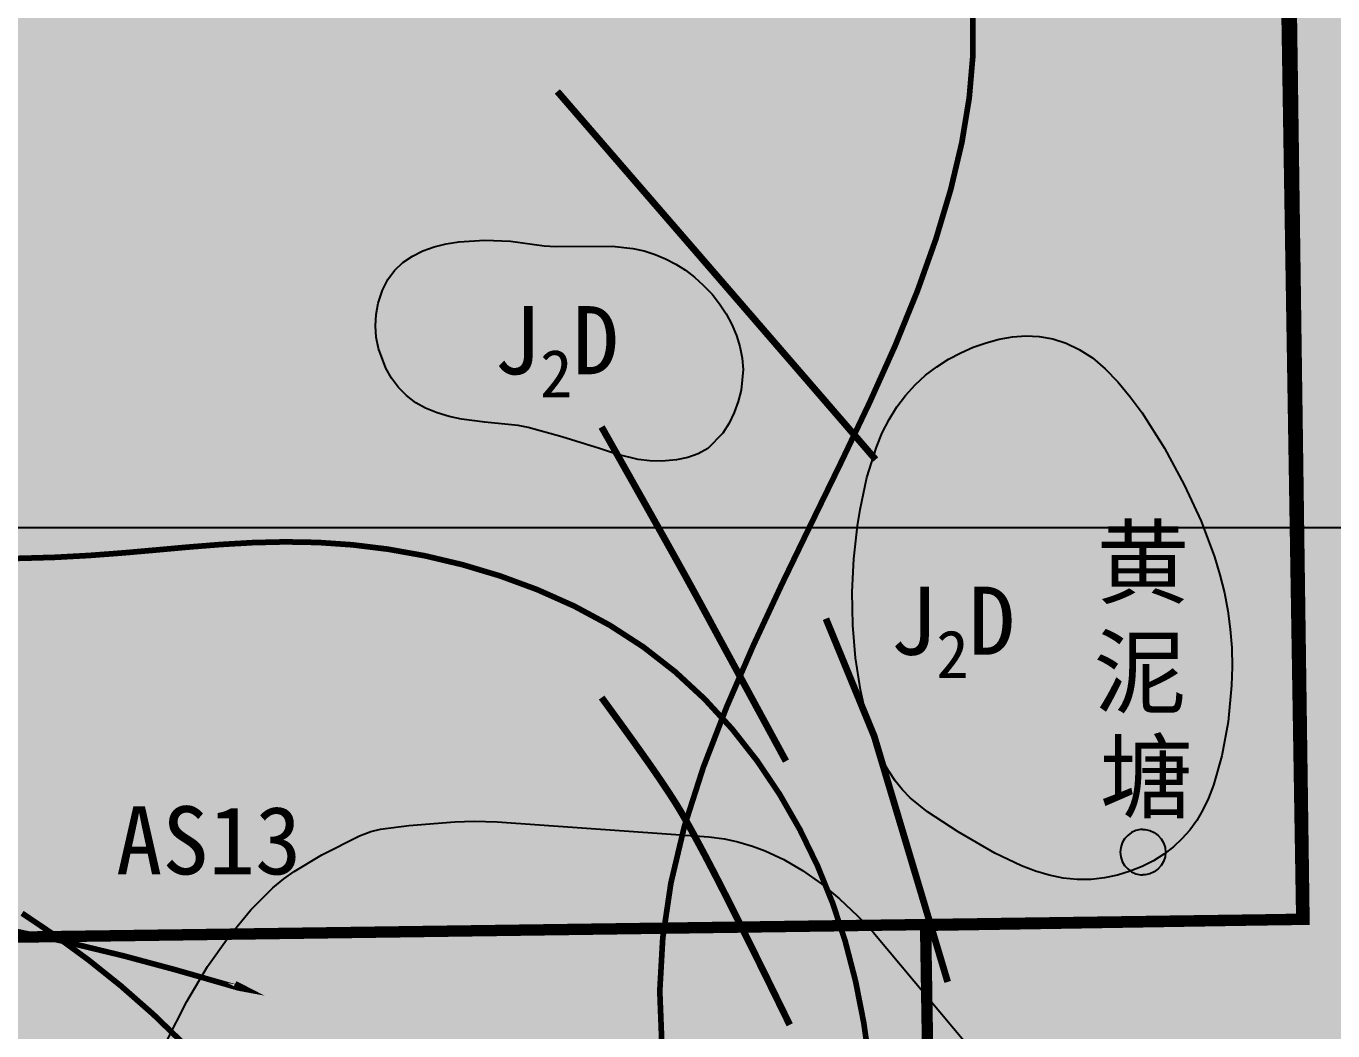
# Model space of a CAD drawing. Extents: x 13788 to 14373, y 59028 to 59855.
# Drawn here: x 14040.7 to 14098.3, y 59577.8 to 59622.1 of the extents above; entities that cross this region are included whole.
import ezdxf

# ---------------------------------------------------------------- set-up
doc = ezdxf.new("R2010")
doc.units = 0
doc.header["$LTSCALE"] = 0.5
doc.header["$MEASUREMENT"] = 0
doc.layers.get('0').update_dxf_attribs({"color": 6})
for name, color, linetype in [('TREE_LAYER', 7, 'Continuous'), ('图框', 7, 'Continuous'), ('地名', 7, 'Continuous'), ('地层代号', 7, 'Continuous'), ('地质界线', 7, 'Continuous'), ('塘江沅', 7, 'Continuous'), ('填色', 6, 'Continuous'), ('异常WL', 7, 'Continuous'), ('异常WT', 7, 'Continuous'), ('石英脉', 6, 'Continuous'), ('矿点WT', 7, 'Continuous')]:
    doc.layers.add(name, color=color, linetype=linetype)
doc.styles.add('HZTXT', font='', dxfattribs={"height": 1})
doc.styles.get("Standard").update_dxf_attribs({"font": ''})
doc.styles.get('HZTXT').set_extended_font_data('SimSun')
doc.styles.get('Standard').set_extended_font_data('SimSun')

# ---------------------------------------------------------------- blocks, each defined once
blk = doc.blocks.new('279')
at = {"true_color": 0xd70065}
blk.add_hatch(color=232, dxfattribs=at).paths.add_polyline_path([(-0.001231, 0.49567), (0.050142, 0.495571), (0.152115, 0.473896), (0.247353, 0.431494), (0.331693, 0.370216), (0.401451, 0.292743), (0.453576, 0.202459), (0.485791, 0.103311), (0.496688, -0.000369), (0.496688, -0.000369), (0.485791, -0.104049), (0.453576, -0.203197), (0.401451, -0.293481), (0.331693, -0.370954), (0.247353, -0.432231), (0.152115, -0.474634), (0.050142, -0.496309), (-0.001129, -0.496396), (-0.001129, -0.496396), (-0.054109, -0.496309), (-0.156081, -0.474634), (-0.251319, -0.432231), (-0.33566, -0.370954), (-0.405417, -0.293481), (-0.457543, -0.203197), (-0.489758, -0.104049), (-0.500655, -0.000369), (-0.489758, 0.103311), (-0.457543, 0.202459), (-0.405417, 0.292743), (-0.33566, 0.370216), (-0.251319, 0.431494), (-0.156081, 0.473896), (-0.054109, 0.495571), (-0.001231, 0.49567)])
at = {"color": 18, "true_color": 0x000000}
for points in [[(-0.001231, 0.49567), (-0.054109, 0.495571), (-0.156081, 0.473896), (-0.251319, 0.431494), (-0.33566, 0.370216), (-0.405417, 0.292743), (-0.457543, 0.202459), (-0.489758, 0.103311), (-0.500655, -0.000369), (-0.489758, -0.104049), (-0.457543, -0.203197), (-0.405417, -0.293481), (-0.33566, -0.370954), (-0.251319, -0.432231), (-0.156081, -0.474634), (-0.054109, -0.496309), (-0.001129, -0.496396)], [(-0.001231, 0.49567), (0.050142, 0.495571), (0.152115, 0.473896), (0.247353, 0.431494), (0.331693, 0.370216), (0.401451, 0.292743), (0.453576, 0.202459), (0.485791, 0.103311), (0.496688, -0.000369), (0.496688, -0.000369), (0.485791, -0.104049), (0.453576, -0.203197), (0.401451, -0.293481), (0.331693, -0.370954), (0.247353, -0.432231), (0.152115, -0.474634), (0.050142, -0.496309), (-0.001129, -0.496396)]]:
    blk.add_lwpolyline(points, dxfattribs=at)

msp = doc.modelspace()

# ---------------------------------------------------------------- hatches: boundary and pattern name
at = {"layer": '填色', "true_color": 0xf5e173}
h = msp.add_hatch(color=41, dxfattribs=at)
h.paths.add_polyline_path([(14239.999, 59800.002), (13799.999, 59800.002), (13799.999, 59040.002), (14239.999, 59040.002)])
h.paths.add_polyline_path([(14090.685, 59568.548), (14090.638, 59568.658), (14090.592, 59568.768), (14090.546, 59568.878), (14090.5, 59568.986), (14090.454, 59569.095), (14090.409, 59569.202), (14090.364, 59569.309), (14090.319, 59569.414), (14090.275, 59569.519), (14090.231, 59569.623), (14090.187, 59569.726), (14090.144, 59569.828), (14090.101, 59569.929), (14090.058, 59570.028), (14090.016, 59570.127), (14089.975, 59570.224), (14089.934, 59570.32), (14089.893, 59570.415), (14089.853, 59570.508), (14089.814, 59570.6), (14089.775, 59570.69), (14089.736, 59570.779), (14089.699, 59570.866), (14089.662, 59570.952), (14089.625, 59571.036), (14089.589, 59571.118), (14089.554, 59571.198), (14089.52, 59571.277), (14089.486, 59571.354), (14089.486, 59571.354), (14089.721, 59570.818), (14090.262, 59569.55), (14090.726, 59568.451), (14090.726, 59568.451), (14090.726, 59568.451)], flags=16)
at = {"layer": '填色', "linetype": 'Continuous', "true_color": 0xffb3ff}
msp.add_hatch(color=211, dxfattribs=at).paths.add_polyline_path([(14071.797, 59608.953), (14071.547, 59609.419), (14071.255, 59609.862), (14070.925, 59610.279), (14070.541, 59610.685), (14070.157, 59611.031), (14069.752, 59611.339), (14069.326, 59611.611), (14068.88, 59611.843), (14068.416, 59612.036), (14067.934, 59612.188), (14067.436, 59612.299), (14066.521, 59612.395), (14063.782, 59612.382), (14062.05, 59612.613), (14060.916, 59612.665), (14059.776, 59612.592), (14059.223, 59612.5), (14058.693, 59612.366), (14058.193, 59612.186), (14057.731, 59611.955), (14057.314, 59611.672), (14056.951, 59611.331), (14056.649, 59610.929), (14056.417, 59610.462), (14056.231, 59609.884), (14056.136, 59609.384), (14056.103, 59608.884), (14056.135, 59608.387), (14056.233, 59607.891), (14056.557, 59607.027), (14056.81, 59606.585), (14057.116, 59606.178), (14057.475, 59605.815), (14057.886, 59605.504), (14058.314, 59605.261), (14058.824, 59605.061), (14059.358, 59604.902), (14059.898, 59604.784), (14060.922, 59604.643), (14062.553, 59604.489), (14064.316, 59604.007), (14065.966, 59603.484), (14066.717, 59603.232), (14067.679, 59602.997), (14068.187, 59602.937), (14068.721, 59602.933), (14069.355, 59602.989), (14069.856, 59603.088), (14070.321, 59603.247), (14070.741, 59603.484), (14071.407, 59604.159), (14071.68, 59604.596), (14071.904, 59605.069), (14072.08, 59605.561), (14072.21, 59606.055), (14072.296, 59606.966), (14072.254, 59607.471), (14072.154, 59607.974), (14072.001, 59608.469)])
h = msp.add_hatch(color=211, dxfattribs=at)
h.paths.add_polyline_path([(14093.802, 59594.702), (14093.74, 59595.525), (14093.633, 59596.335), (14093.481, 59597.134), (14093.286, 59597.925), (14093.049, 59598.712), (14092.563, 59600.002), (14077.322, 59600.002), (14077.171, 59598.629), (14077.1, 59597.168), (14077.122, 59595.71), (14077.241, 59594.268), (14077.459, 59592.857), (14077.606, 59592.177), (14077.973, 59590.899), (14078.435, 59589.772), (14078.702, 59589.282), (14078.992, 59588.845), (14079.306, 59588.457), (14079.645, 59588.106), (14080.404, 59587.484), (14081.759, 59586.609), (14083.374, 59585.672), (14084.553, 59585.107), (14085.16, 59584.875), (14085.774, 59584.691), (14086.39, 59584.565), (14087.003, 59584.506), (14087.609, 59584.512), (14088.204, 59584.577), (14088.781, 59584.697), (14089.336, 59584.866), (14089.864, 59585.08), (14090.359, 59585.333), (14090.818, 59585.621), (14091.236, 59585.939), (14091.614, 59586.291), (14091.955, 59586.678), (14092.262, 59587.106), (14092.538, 59587.577), (14092.784, 59588.094), (14093.004, 59588.661), (14093.375, 59589.957), (14093.648, 59591.443), (14093.799, 59593.048), (14093.82, 59593.874)])
h.paths.add_polyline_path([(14090.845, 59603.504), (14089.863, 59605.057), (14089.338, 59605.769), (14088.796, 59606.42), (14088.239, 59606.993), (14087.671, 59607.474), (14087.094, 59607.851), (14086.51, 59608.129), (14085.923, 59608.315), (14085.333, 59608.417), (14084.743, 59608.444), (14084.156, 59608.402), (14083.572, 59608.301), (14082.995, 59608.147), (14082.427, 59607.948), (14081.872, 59607.705), (14081.334, 59607.418), (14080.818, 59607.086), (14080.328, 59606.71), (14079.869, 59606.29), (14079.445, 59605.826), (14079.061, 59605.318), (14078.721, 59604.766), (14078.421, 59604.175), (14078.16, 59603.549), (14077.742, 59602.216), (14077.443, 59600.806), (14077.331, 59600.085), (14077.322, 59600.002), (14092.563, 59600.002), (14092.457, 59600.285), (14091.717, 59601.881)])
at = {"layer": '填色', "linetype": 'Continuous', "true_color": 0xfb98f3}
h = msp.add_hatch(color=211, dxfattribs=at)
h.paths.add_polyline_path([(14067.727, 59509.209), (14068.155, 59510.018), (14068.593, 59510.712), (14069.084, 59511.341), (14070.073, 59512.477), (14071.86, 59514.39), (14071.949, 59514.543), (14071.938, 59514.665), (14071.796, 59514.761), (14071.619, 59514.755), (14071.422, 59514.654), (14070.88, 59514.277), (14070.641, 59514.19), (14070.086, 59514.166), (14069.95, 59514.207), (14069.829, 59514.292), (14069.716, 59514.468), (14069.644, 59514.697), (14069.281, 59516.652), (14069.079, 59517.552), (14068.948, 59517.747), (14068.706, 59517.819), (14068.624, 59517.798), (14068.578, 59517.734), (14068.545, 59517.364), (14068.768, 59514.105), (14068.801, 59512.84), (14068.73, 59512.105), (14068.665, 59511.983), (14068.557, 59511.897), (14068.266, 59511.8), (14067.919, 59511.778), (14067.545, 59511.828), (14067.186, 59511.957), (14066.559, 59512.331), (14065.495, 59513.035), (14063.838, 59514.257), (14063.441, 59514.447), (14063.051, 59514.522), (14063.222, 59513.634), (14063.539, 59512.233), (14063.235, 59513.258), (14062.962, 59514.256), (14062.679, 59515.347), (14062.547, 59515.955), (14062.272, 59517.67), (14061.621, 59522.395), (14061.512, 59523.07), (14061.424, 59523.508), (14061.306, 59523.899), (14060.853, 59524.887), (14060.647, 59525.475), (14060.567, 59525.808), (14060.528, 59526.074), (14060.507, 59526.837), (14060.467, 59527.128), (14060.409, 59527.306), (14060.117, 59528.003), (14060.031, 59528.255), (14059.935, 59528.631), (14059.784, 59529.396), (14059.516, 59530.238), (14059.433, 59530.612), (14059.397, 59530.901), (14059.414, 59531.307), (14059.447, 59531.517), (14059.587, 59532.113), (14059.717, 59533.11), (14059.664, 59533.537), (14059.428, 59534.66), (14059.175, 59535.761), (14058.986, 59536.328), (14058.645, 59537.092), (14057.254, 59538.255), (14055.962, 59539.419), (14055.39, 59540.003), (14053.961, 59541.603), (14052.798, 59542.788), (14052.549, 59543.105), (14052.455, 59543.317), (14052.358, 59543.93), (14052.334, 59544.566), (14052.393, 59545.009), (14052.531, 59545.418), (14052.733, 59545.77), (14052.965, 59546.023), (14053.422, 59546.342), (14054.172, 59546.73), (14054.602, 59546.881), (14055.065, 59546.938), (14055.398, 59546.914), (14055.665, 59546.829), (14055.877, 59546.664), (14056.027, 59546.436), (14056.089, 59546.262), (14056.12, 59546.044), (14056.09, 59544.698), (14056.134, 59544.522), (14056.227, 59544.403), (14056.373, 59544.334), (14056.549, 59544.299), (14057.047, 59544.305), (14057.753, 59544.437), (14058.317, 59544.635), (14058.704, 59544.868), (14058.897, 59545.092), (14059.291, 59545.983), (14059.999, 59547.411), (14060.348, 59548.222), (14060.458, 59548.561), (14060.52, 59548.931), (14060.511, 59550.895), (14060.554, 59551.21), (14060.717, 59551.861), (14060.729, 59552.116), (14060.673, 59552.33), (14060.57, 59552.536), (14059.847, 59553.524), (14059.572, 59553.975), (14059.442, 59554.327), (14059.425, 59554.657), (14059.528, 59554.911), (14059.772, 59555.183), (14060.231, 59555.571), (14061.062, 59556.184), (14061.36, 59556.461), (14061.728, 59556.943), (14061.788, 59557.092), (14061.795, 59557.242), (14061.716, 59557.421), (14061.566, 59557.471), (14061.492, 59557.422), (14061.182, 59557.051), (14060.883, 59556.852), (14060.625, 59556.802), (14060.321, 59556.926), (14059.618, 59557.389), (14059.354, 59557.616), (14059.156, 59557.838), (14059.026, 59558.066), (14058.975, 59558.239), (14058.971, 59558.494), (14059.022, 59558.726), (14059.2, 59559.093), (14059.543, 59559.55), (14060.558, 59560.701), (14060.971, 59561.08), (14061.697, 59561.501), (14063.812, 59562.314), (14064.053, 59562.456), (14064.322, 59562.673), (14064.863, 59563.235), (14065.307, 59563.811), (14065.586, 59564.322), (14065.748, 59564.842), (14065.711, 59565.055), (14065.507, 59565.485), (14062.876, 59570.106), (14062.507, 59570.938), (14062.441, 59571.244), (14062.422, 59571.519), (14062.443, 59571.844), (14062.511, 59572.198), (14062.729, 59572.727), (14063.13, 59573.297), (14063.455, 59573.582), (14063.841, 59573.777), (14064.313, 59573.899), (14064.955, 59573.952), (14066.1, 59573.883), (14069.022, 59573.492), (14070.128, 59573.377), (14071.822, 59573.311), (14073.653, 59573.328), (14073.915, 59573.382), (14075.269, 59574.055), (14075.702, 59574.203), (14076.126, 59574.303), (14076.835, 59574.392), (14077.66, 59574.414), (14078.317, 59574.364), (14078.874, 59574.251), (14079.207, 59574.121), (14079.523, 59573.919), (14079.809, 59573.647), (14080.038, 59573.34), (14080.355, 59572.719), (14081.51, 59570.044), (14081.925, 59569.314), (14082.39, 59568.665), (14082.967, 59568.036), (14083.529, 59567.585), (14084.129, 59567.265), (14084.325, 59567.213), (14084.557, 59567.201), (14084.778, 59567.231), (14084.945, 59567.294), (14085.448, 59567.638), (14086.711, 59569.049), (14087.128, 59569.413), (14087.654, 59569.707), (14089.401, 59570.506), (14089.937, 59570.787), (14090.601, 59571.228), (14092.927, 59572.933), (14093.739, 59573.416), (14094.604, 59573.827), (14095.389, 59574.088), (14096.141, 59574.2), (14096.482, 59574.162), (14097.645, 59573.822), (14098.017, 59573.761), (14098.994, 59573.808), (14100.489, 59574.007), (14102.299, 59574.34), (14103.616, 59574.682), (14104.034, 59574.847), (14104.399, 59575.057), (14104.605, 59575.25), (14104.665, 59575.417), (14104.631, 59575.503), (14104.544, 59575.594), (14104.239, 59575.718), (14102.317, 59576.077), (14098.049, 59576.746), (14097.122, 59576.833), (14096.359, 59576.835), (14095.659, 59576.779), (14094.866, 59576.671), (14093.41, 59576.349), (14092.124, 59575.974), (14088.425, 59574.776), (14087.407, 59574.5), (14086.925, 59574.418), (14086.544, 59574.391), (14086.184, 59574.412), (14085.725, 59574.491), (14085.164, 59574.67), (14084.475, 59575.028), (14083.866, 59575.46), (14083.282, 59575.988), (14082.153, 59577.238), (14078.013, 59582.184), (14077.329, 59582.9), (14076.534, 59583.653), (14075.744, 59584.312), (14074.904, 59584.904), (14074.092, 59585.38), (14073.268, 59585.768), (14072.705, 59585.978), (14072.06, 59586.165), (14071.469, 59586.291), (14070.777, 59586.389), (14061.467, 59587.046), (14060.445, 59587.08), (14059.597, 59587.05), (14057.571, 59586.885), (14056.323, 59586.729), (14055.901, 59586.625), (14055.398, 59586.435), (14053.743, 59585.595), (14052.527, 59584.865), (14052.077, 59584.542), (14051.586, 59584.134), (14050.617, 59583.166), (14049.616, 59581.951), (14048.713, 59580.667), (14047.797, 59579.137), (14046.904, 59577.374), (14046.095, 59575.496), (14044.934, 59572.384), (14044.019, 59569.683), (14043.767, 59568.635), (14043.599, 59567.49), (14043.409, 59565.569), (14043.227, 59563.255), (14043.151, 59561.53), (14043.208, 59559.946), (14043.155, 59558.921), (14043.125, 59557.17), (14042.623, 59547.599), (14042.646, 59546.656), (14042.853, 59545.238), (14042.847, 59544.283), (14042.73, 59543.2), (14042.301, 59541.453), (14041.606, 59537.057), (14041.63, 59536.603), (14041.717, 59536.133), (14042.29, 59534.821), (14042.388, 59534.425), (14042.403, 59534.084), (14042.318, 59533.623), (14041.858, 59532.249), (14041.503, 59530.801), (14041.306, 59529.602), (14041.262, 59528.522), (14041.3, 59527.752), (14041.405, 59526.964), (14041.535, 59526.321), (14041.712, 59525.744), (14042.107, 59524.774), (14042.6, 59523.687), (14044.45, 59519.964), (14044.729, 59519.284), (14044.874, 59518.699), (14044.929, 59518.141), (14044.949, 59517.294), (14044.887, 59514.376), (14044.736, 59512.22), (14044.401, 59509.777), (14044.409, 59509.193), (14044.473, 59508.871), (14044.594, 59508.529), (14044.782, 59508.168), (14045.052, 59507.789), (14045.411, 59507.391), (14045.854, 59506.975), (14046.962, 59506.087), (14048.31, 59505.125), (14054.678, 59500.778), (14058.309, 59498.256), (14060.462, 59496.703), (14060.969, 59496.299), (14061.286, 59495.995), (14061.867, 59495.247), (14062.547, 59494.191), (14063.196, 59493.006), (14063.771, 59491.759), (14064.502, 59489.825), (14065.189, 59487.808), (14065.533, 59486.59), (14065.831, 59485.174), (14066.038, 59483.801), (14066.171, 59482.533), (14066.266, 59481.009), (14066.291, 59479.683), (14066.251, 59477.798), (14066.155, 59475.925), (14066.033, 59474.476), (14065.825, 59472.758), (14065.445, 59470.36), (14064.897, 59467.797), (14064.12, 59464.843), (14062.304, 59458.698), (14062.057, 59457.527), (14061.904, 59456.301), (14061.857, 59455.578), (14061.854, 59454.958), (14061.893, 59454.255), (14061.975, 59453.546), (14062.107, 59452.809), (14062.304, 59451.983), (14062.495, 59451.338), (14062.733, 59450.686), (14063.512, 59448.855), (14065.747, 59444.006), (14066.471, 59442.28), (14066.904, 59441.096), (14067.202, 59440.167), (14068.016, 59437.112), (14068.251, 59436.34), (14068.726, 59435.139), (14069.321, 59433.912), (14069.816, 59433.049), (14070.377, 59432.2), (14071.083, 59431.262), (14071.726, 59430.518), (14072.423, 59429.803), (14073.179, 59429.11), (14074.008, 59428.434), (14074.895, 59427.791), (14075.986, 59427.1), (14077.187, 59426.453), (14078.555, 59425.836), (14080.075, 59425.257), (14081.253, 59424.899), (14082.512, 59424.629), (14083.442, 59424.524), (14084.326, 59424.546), (14085.527, 59424.727), (14086.694, 59425.035), (14088.093, 59425.536), (14089.713, 59426.255), (14091.414, 59427.132), (14092.627, 59427.839), (14093.15, 59428.231), (14093.646, 59428.66), (14093.936, 59428.96), (14094.22, 59429.326), (14094.508, 59429.828), (14094.69, 59430.319), (14094.779, 59430.768), (14094.814, 59431.386), (14094.78, 59432.093), (14094.685, 59432.76), (14094.515, 59433.468), (14094.23, 59434.324), (14093.84, 59435.23), (14093.412, 59436.035), (14088.905, 59443.099), (14088.375, 59443.99), (14087.845, 59444.984), (14087.093, 59446.608), (14086.54, 59448.072), (14086.081, 59449.71), (14085.809, 59451.223), (14085.656, 59452.91), (14085.638, 59454.424), (14085.747, 59456.147), (14086.004, 59457.981), (14086.291, 59459.361), (14086.637, 59460.623), (14088.012, 59464.648), (14088.421, 59465.963), (14088.709, 59467.172), (14088.934, 59468.588), (14089.018, 59469.887), (14088.97, 59471.059), (14088.877, 59471.754), (14088.752, 59472.401), (14088.593, 59473.043), (14088.409, 59473.618), (14088.164, 59474.215), (14087.806, 59474.954), (14086.94, 59476.485), (14086.484, 59477.16), (14086.061, 59477.715), (14085.669, 59478.165), (14085.278, 59478.529), (14084.73, 59478.963), (14084.321, 59479.189), (14079.91, 59480.96), (14079.177, 59481.306), (14078.349, 59481.78), (14077.429, 59482.431), (14076.742, 59483.059), (14076.116, 59483.857), (14075.911, 59484.198), (14075.727, 59484.598), (14075.458, 59485.47), (14075.278, 59486.466), (14075.214, 59487.353), (14075.246, 59488.368), (14075.473, 59490.749), (14075.78, 59492.732), (14076.113, 59494.237), (14076.879, 59497.105), (14077.059, 59498.117), (14077.132, 59499.084), (14077.108, 59500.078), (14077.001, 59500.793), (14076.814, 59501.446), (14076.47, 59502.219), (14075.971, 59502.98), (14075.305, 59503.73), (14074.461, 59504.455), (14073.769, 59504.931), (14073.065, 59505.341), (14067.825, 59508.115), (14067.602, 59508.271), (14067.504, 59508.451), (14067.569, 59508.814)])
h.paths.add_polyline_path([(14060.978, 59528.048), (14061.03, 59527.772), (14061.457, 59528.419), (14061.981, 59529.319), (14062.512, 59529.879), (14062.686, 59530.127), (14062.919, 59530.622), (14063.283, 59531.645), (14063.427, 59531.906), (14063.508, 59531.944), (14063.583, 59531.928), (14064.095, 59531.582), (14064.29, 59531.488), (14065.16, 59531.255), (14065.517, 59531.211), (14065.902, 59531.214), (14066.494, 59531.339), (14066.869, 59531.497), (14067.205, 59531.706), (14067.481, 59531.959), (14067.683, 59532.249), (14067.803, 59532.567), (14067.833, 59532.905), (14067.764, 59533.253), (14067.691, 59533.427), (14067.461, 59533.763), (14067.112, 59534.065), (14066.638, 59534.314), (14066.353, 59534.413), (14065.4, 59534.62), (14063.835, 59534.825), (14063.38, 59534.97), (14062.268, 59535.033), (14062.036, 59535.083), (14061.879, 59535.153), (14061.748, 59535.278), (14061.638, 59535.5), (14061.524, 59536.595), (14061.436, 59536.869), (14061.323, 59536.98), (14061.141, 59536.967), (14060.945, 59536.833), (14060.823, 59536.685), (14060.58, 59536.259), (14060.451, 59536.103), (14060.297, 59535.981), (14060.086, 59535.922), (14060.006, 59535.95), (14060.091, 59531.483), (14060.113, 59530.931), (14060.14, 59530.607), (14060.187, 59530.331), (14060.249, 59530.117), (14060.309, 59529.98), (14060.39, 59529.83), (14060.615, 59529.466), (14060.729, 59529.258), (14060.823, 59529.037), (14060.858, 59528.924), (14060.905, 59528.694)], flags=17)

# ---------------------------------------------------------------- linework, layer by layer
at = {"layer": 'TREE_LAYER', "color": 5, "const_width": 0.5, "elevation": -20.418}
msp.add_lwpolyline([(13872.746, 59635.137), (14096.213, 59638.155), (14096.986, 59582.752), (14039.038, 59581.95), (14038.658, 59609.652), (13947.606, 59608.419), (13947.853, 59589.951), (13873.349, 59588.966), (13872.746, 59635.137)], close=True, dxfattribs=at)
at = {"layer": '图框', "elevation": 9}
msp.add_lwpolyline([(13799.999, 59600.002), (14239.999, 59600.002)], dxfattribs=at)
at = {"layer": '地质界线', "elevation": 284}
msp.add_lwpolyline([(14065.966, 59603.484), (14064.316, 59604.007), (14062.826, 59604.415), (14062.392, 59604.504), (14060.922, 59604.643), (14059.898, 59604.784), (14059.358, 59604.902), (14058.824, 59605.061), (14058.314, 59605.261), (14057.886, 59605.504), (14057.475, 59605.815), (14057.116, 59606.178), (14056.81, 59606.585), (14056.557, 59607.027), (14056.233, 59607.891), (14056.135, 59608.387), (14056.103, 59608.884), (14056.136, 59609.384), (14056.231, 59609.884), (14056.417, 59610.462), (14056.649, 59610.929), (14056.951, 59611.331), (14057.314, 59611.672), (14057.731, 59611.955), (14058.193, 59612.186), (14058.693, 59612.366), (14059.223, 59612.5), (14059.776, 59612.592), (14060.916, 59612.665), (14062.05, 59612.613), (14063.536, 59612.415), (14064.039, 59612.384), (14066.521, 59612.395), (14067.436, 59612.299), (14067.934, 59612.188), (14068.416, 59612.036), (14068.88, 59611.843), (14069.326, 59611.611), (14069.752, 59611.339), (14070.157, 59611.031), (14070.541, 59610.685), (14070.925, 59610.279), (14071.255, 59609.862), (14071.547, 59609.419), (14071.797, 59608.953), (14072.001, 59608.469), (14072.154, 59607.974), (14072.254, 59607.471), (14072.296, 59606.966), (14072.21, 59606.055), (14072.08, 59605.561), (14071.904, 59605.069), (14071.68, 59604.596), (14071.407, 59604.159), (14070.741, 59603.484), (14070.321, 59603.247), (14069.856, 59603.088), (14069.355, 59602.989), (14068.721, 59602.933), (14068.187, 59602.937), (14067.679, 59602.997), (14066.717, 59603.232), (14065.966, 59603.484)], dxfattribs=at)
at = {"layer": '地质界线', "linetype": 'Continuous'}
msp.add_lwpolyline([(14077.241, 59594.268), (14077.122, 59595.71), (14077.1, 59597.168), (14077.171, 59598.629), (14077.331, 59600.085), (14077.443, 59600.806), (14077.742, 59602.216), (14078.16, 59603.549), (14078.421, 59604.175), (14078.721, 59604.766), (14079.061, 59605.318), (14079.445, 59605.826), (14079.869, 59606.29), (14080.328, 59606.71), (14080.818, 59607.086), (14081.334, 59607.418), (14081.872, 59607.705), (14082.427, 59607.948), (14082.995, 59608.147), (14083.572, 59608.301), (14084.156, 59608.402), (14084.743, 59608.444), (14085.333, 59608.417), (14085.923, 59608.315), (14086.51, 59608.129), (14087.094, 59607.851), (14087.671, 59607.474), (14088.239, 59606.993), (14088.796, 59606.42), (14089.338, 59605.769), (14089.863, 59605.057), (14090.845, 59603.504), (14091.717, 59601.881), (14092.457, 59600.285), (14093.049, 59598.712), (14093.286, 59597.925), (14093.481, 59597.134), (14093.633, 59596.335), (14093.74, 59595.525), (14093.802, 59594.702), (14093.82, 59593.874), (14093.799, 59593.048), (14093.648, 59591.443), (14093.375, 59589.957), (14093.004, 59588.661), (14092.784, 59588.094), (14092.538, 59587.577), (14092.262, 59587.106), (14091.955, 59586.678), (14091.614, 59586.291), (14091.236, 59585.939), (14090.818, 59585.621), (14090.359, 59585.333), (14089.864, 59585.08), (14089.336, 59584.866), (14088.781, 59584.697), (14088.204, 59584.577), (14087.609, 59584.512), (14087.003, 59584.506), (14086.39, 59584.565), (14085.774, 59584.691), (14085.16, 59584.875), (14084.553, 59585.107), (14083.374, 59585.672), (14081.759, 59586.609), (14080.404, 59587.484), (14079.645, 59588.106), (14079.306, 59588.457), (14078.992, 59588.845), (14078.702, 59589.282), (14078.435, 59589.772), (14077.973, 59590.899), (14077.606, 59592.177), (14077.459, 59592.857)], close=True, dxfattribs=at)
msp.add_lwpolyline([(14046.904, 59577.374), (14047.797, 59579.137), (14048.713, 59580.667), (14049.616, 59581.951), (14050.617, 59583.166), (14051.586, 59584.134), (14052.077, 59584.542), (14052.527, 59584.865), (14053.743, 59585.595), (14055.398, 59586.435), (14055.901, 59586.625), (14056.323, 59586.729), (14057.571, 59586.885), (14059.597, 59587.05), (14060.445, 59587.08), (14061.467, 59587.046), (14070.777, 59586.389), (14071.469, 59586.291), (14072.06, 59586.165), (14072.705, 59585.978), (14073.268, 59585.768), (14074.092, 59585.38), (14074.904, 59584.904), (14075.744, 59584.312), (14076.534, 59583.653), (14077.329, 59582.9), (14078.013, 59582.184), (14082.153, 59577.238)], dxfattribs=at)
at = {"layer": '塘江沅', "color": 5, "ltscale": 2, "const_width": 0.5, "flags": 128}
msp.add_lwpolyline([(14096.145, 59628.322), (14116.567, 59628.656), (14117.473, 59577.039), (14154.954, 59577.548), (14155.84, 59541.664), (14081.005, 59540.613), (14080.326, 59582.486), (14096.887, 59582.755)], close=True, dxfattribs=at)
at = {"layer": '异常WL', "color": 210, "const_width": 0.25}
msp.add_lwpolyline([(14068.712, 59577.332), (14068.624, 59579.593), (14068.755, 59581.93), (14069.113, 59584.349), (14069.709, 59586.855), (14070.542, 59589.45), (14071.57, 59592.111), (14072.743, 59594.813), (14074.009, 59597.531), (14075.318, 59600.236), (14076.619, 59602.905), (14077.86, 59605.509), (14078.99, 59608.024), (14079.967, 59610.427), (14080.782, 59612.716), (14081.433, 59614.893), (14081.922, 59616.958), (14082.246, 59618.914), (14082.406, 59620.762), (14082.4, 59622.504)], dxfattribs=at)
at = {"layer": '异常WL', "color": 94, "true_color": 0x00af00, "const_width": 0.25}
msp.add_lwpolyline([(14077.877, 59576.302), (14077.6, 59578.219), (14077.242, 59580.035), (14076.792, 59581.772), (14076.238, 59583.455), (14075.571, 59585.101), (14074.792, 59586.705), (14073.903, 59588.254), (14072.907, 59589.735), (14071.806, 59591.137), (14070.604, 59592.447), (14069.302, 59593.653), (14067.904, 59594.743), (14066.416, 59595.707), (14064.854, 59596.547), (14063.239, 59597.268), (14061.592, 59597.875), (14059.933, 59598.371), (14058.283, 59598.762), (14056.661, 59599.052), (14055.089, 59599.245), (14053.58, 59599.349), (14052.124, 59599.375), (14050.704, 59599.341), (14049.302, 59599.26), (14047.901, 59599.148), (14046.485, 59599.02), (14045.036, 59598.892), (14043.537, 59598.778), (14041.977, 59598.693), (14040.373, 59598.648)], dxfattribs=at)
at = {"layer": '异常WL', "color": 10, "const_width": 0.25}
msp.add_lwpolyline([(14003.167, 59581.384), (14007.682, 59582.299), (14012.098, 59582.988), (14016.401, 59583.462), (14020.58, 59583.733), (14024.623, 59583.812), (14028.519, 59583.711), (14032.256, 59583.441), (14035.821, 59583.013), (14039.189, 59582.449), (14042.283, 59581.804), (14045.009, 59581.145), (14047.277, 59580.536), (14048.996, 59580.043), (14050.072, 59579.732), (14050.414, 59579.668), (14049.931, 59579.917)], dxfattribs=at)
at = {"layer": '异常WL', "color": 90, "const_width": 0.25}
msp.add_lwpolyline([(14040.547, 59583.02), (14041.992, 59582.047), (14043.447, 59580.981), (14044.897, 59579.821), (14046.327, 59578.565), (14047.723, 59577.214)], dxfattribs=at)
at = {"layer": '石英脉', "color": 216, "true_color": 0x800080, "const_width": 0.3}
for points, elevation in [([(14078.127, 59603), (14078.045, 59603.094), (14077.964, 59603.189), (14077.882, 59603.283), (14077.8, 59603.378), (14077.719, 59603.473), (14077.637, 59603.567), (14077.555, 59603.662), (14077.474, 59603.756), (14077.392, 59603.85), (14077.311, 59603.945), (14077.229, 59604.039), (14077.148, 59604.133), (14077.067, 59604.227), (14076.985, 59604.321), (14076.904, 59604.415), (14076.823, 59604.509), (14076.742, 59604.603), (14076.662, 59604.696), (14076.581, 59604.79), (14076.5, 59604.883), (14076.42, 59604.976), (14076.339, 59605.069), (14076.259, 59605.162), (14076.179, 59605.255), (14076.099, 59605.347), (14076.019, 59605.44), (14075.94, 59605.532), (14075.86, 59605.624), (14075.781, 59605.716), (14075.702, 59605.807), (14075.623, 59605.899), (14075.544, 59605.99), (14075.465, 59606.081), (14075.387, 59606.172), (14075.308, 59606.262), (14075.23, 59606.353), (14075.153, 59606.443), (14075.075, 59606.533), (14074.998, 59606.622), (14074.921, 59606.711), (14074.844, 59606.8), (14074.767, 59606.889), (14074.691, 59606.978), (14074.615, 59607.066), (14074.539, 59607.153), (14074.463, 59607.241), (14074.388, 59607.328), (14074.313, 59607.415), (14074.238, 59607.502), (14074.163, 59607.588), (14074.089, 59607.674), (14074.015, 59607.759), (14073.942, 59607.844), (14073.868, 59607.929), (14073.796, 59608.014), (14073.723, 59608.098), (14073.651, 59608.181), (14073.579, 59608.265), (14073.507, 59608.348), (14073.436, 59608.43), (14073.365, 59608.512), (14073.294, 59608.594), (14073.224, 59608.675), (14073.154, 59608.756), (14073.085, 59608.836), (14073.016, 59608.916), (14072.947, 59608.995), (14072.879, 59609.074), (14072.811, 59609.153), (14072.744, 59609.231), (14072.677, 59609.309), (14072.61, 59609.386), (14072.544, 59609.462), (14072.478, 59609.538), (14072.413, 59609.614), (14072.348, 59609.689), (14072.284, 59609.763), (14072.22, 59609.838), (14072.156, 59609.911), (14072.093, 59609.984), (14072.031, 59610.056), (14071.968, 59610.128), (14071.907, 59610.199), (14071.846, 59610.27), (14071.785, 59610.34), (14071.725, 59610.41), (14071.665, 59610.479), (14071.606, 59610.547), (14071.548, 59610.615), (14071.49, 59610.682), (14071.432, 59610.748), (14071.375, 59610.814), (14071.319, 59610.88), (14071.263, 59610.944), (14071.208, 59611.008), (14071.153, 59611.072), (14071.099, 59611.134), (14071.045, 59611.196), (14070.992, 59611.258), (14070.94, 59611.318), (14070.888, 59611.378), (14070.837, 59611.437), (14070.786, 59611.496), (14070.736, 59611.554), (14070.687, 59611.611), (14070.638, 59611.667), (14070.59, 59611.723), (14070.542, 59611.778), (14070.495, 59611.832), (14070.449, 59611.886), (14070.404, 59611.939), (14070.359, 59611.991), (14070.314, 59612.042), (14070.271, 59612.092), (14070.228, 59612.142), (14070.186, 59612.191), (14070.144, 59612.239), (14070.103, 59612.286), (14070.063, 59612.332), (14070.024, 59612.378), (14069.985, 59612.423), (14069.947, 59612.467), (14069.91, 59612.51), (14069.873, 59612.552), (14069.837, 59612.594), (14069.802, 59612.634), (14069.768, 59612.674), (14069.709, 59612.741), (14069.676, 59612.78), (14069.642, 59612.819), (14069.606, 59612.86), (14069.57, 59612.903), (14069.532, 59612.946), (14069.493, 59612.991), (14069.453, 59613.037), (14069.413, 59613.084), (14069.371, 59613.133), (14069.328, 59613.182), (14069.284, 59613.233), (14069.239, 59613.285), (14069.193, 59613.338), (14069.146, 59613.393), (14069.098, 59613.448), (14069.049, 59613.505), (14068.999, 59613.562), (14068.949, 59613.621), (14068.897, 59613.68), (14068.844, 59613.741), (14068.791, 59613.803), (14068.737, 59613.866), (14068.682, 59613.929), (14068.626, 59613.994), (14068.569, 59614.06), (14068.511, 59614.126), (14068.453, 59614.194), (14068.394, 59614.262), (14068.334, 59614.331), (14068.273, 59614.402), (14068.212, 59614.473), (14068.149, 59614.545), (14068.087, 59614.617), (14068.023, 59614.691), (14067.959, 59614.765), (14067.894, 59614.84), (14067.828, 59614.916), (14067.762, 59614.993), (14067.695, 59615.07), (14067.627, 59615.148), (14067.559, 59615.227), (14067.49, 59615.307), (14067.421, 59615.387), (14067.351, 59615.468), (14067.281, 59615.549), (14067.21, 59615.631), (14067.138, 59615.714), (14067.066, 59615.798), (14066.993, 59615.881), (14066.92, 59615.966), (14066.847, 59616.051), (14066.773, 59616.137), (14066.698, 59616.223), (14066.623, 59616.309), (14066.548, 59616.396), (14066.472, 59616.484), (14066.396, 59616.572), (14066.32, 59616.661), (14066.243, 59616.749), (14066.165, 59616.839), (14066.088, 59616.928), (14066.01, 59617.019), (14065.932, 59617.109), (14065.853, 59617.2), (14065.774, 59617.291), (14065.695, 59617.382), (14065.616, 59617.474), (14065.536, 59617.566), (14065.456, 59617.659), (14065.376, 59617.751), (14065.296, 59617.844), (14065.216, 59617.937), (14065.135, 59618.03), (14065.054, 59618.124), (14064.973, 59618.217), (14064.892, 59618.311), (14064.811, 59618.405), (14064.729, 59618.499), (14064.648, 59618.593), (14064.566, 59618.688), (14064.485, 59618.782), (14064.403, 59618.877), (14064.321, 59618.971), (14064.24, 59619.066), (14064.114, 59619.211)], 1219), ([(14066.063, 59604.433), (14066.123, 59604.328), (14066.182, 59604.223), (14066.241, 59604.117), (14066.301, 59604.012), (14066.36, 59603.907), (14066.42, 59603.802), (14066.479, 59603.697), (14066.538, 59603.592), (14066.597, 59603.488), (14066.656, 59603.383), (14066.715, 59603.278), (14066.774, 59603.174), (14066.833, 59603.07), (14066.892, 59602.966), (14066.95, 59602.862), (14067.009, 59602.759), (14067.067, 59602.655), (14067.125, 59602.552), (14067.183, 59602.449), (14067.241, 59602.347), (14067.299, 59602.245), (14067.356, 59602.143), (14067.414, 59602.041), (14067.471, 59601.94), (14067.528, 59601.839), (14067.584, 59601.738), (14067.641, 59601.638), (14067.697, 59601.538), (14067.753, 59601.439), (14067.809, 59601.339), (14067.865, 59601.241), (14067.92, 59601.143), (14067.975, 59601.045), (14068.03, 59600.948), (14068.084, 59600.851), (14068.138, 59600.755), (14068.192, 59600.659), (14068.246, 59600.564), (14068.299, 59600.469), (14068.352, 59600.375), (14068.405, 59600.281), (14068.457, 59600.188), (14068.509, 59600.096), (14068.56, 59600.004), (14068.612, 59599.913), (14068.662, 59599.822), (14068.713, 59599.732), (14068.763, 59599.643), (14068.812, 59599.555), (14068.862, 59599.467), (14068.91, 59599.38), (14068.959, 59599.294), (14069.007, 59599.208), (14069.054, 59599.123), (14069.101, 59599.039), (14069.148, 59598.956), (14069.194, 59598.873), (14069.239, 59598.791), (14069.285, 59598.71), (14069.329, 59598.63), (14069.373, 59598.551), (14069.417, 59598.473), (14069.46, 59598.396), (14069.503, 59598.319), (14069.545, 59598.243), (14069.586, 59598.169), (14069.627, 59598.095), (14069.668, 59598.022), (14069.707, 59597.95), (14069.747, 59597.879), (14069.785, 59597.81), (14069.823, 59597.741), (14069.861, 59597.673), (14069.898, 59597.606), (14069.934, 59597.54), (14069.969, 59597.476), (14070.004, 59597.412), (14070.039, 59597.35), (14070.072, 59597.288), (14070.105, 59597.228), (14070.138, 59597.169), (14070.169, 59597.111), (14070.2, 59597.054), (14070.231, 59596.999), (14070.26, 59596.944), (14070.289, 59596.891), (14070.32, 59596.834), (14070.348, 59596.782), (14070.377, 59596.729), (14070.407, 59596.674), (14070.437, 59596.618), (14070.468, 59596.561), (14070.499, 59596.503), (14070.532, 59596.443), (14070.565, 59596.382), (14070.598, 59596.32), (14070.633, 59596.256), (14070.668, 59596.192), (14070.703, 59596.126), (14070.74, 59596.059), (14070.776, 59595.991), (14070.814, 59595.922), (14070.852, 59595.852), (14070.891, 59595.78), (14070.93, 59595.708), (14070.97, 59595.634), (14071.01, 59595.56), (14071.051, 59595.484), (14071.093, 59595.408), (14071.135, 59595.33), (14071.177, 59595.252), (14071.22, 59595.172), (14071.264, 59595.092), (14071.308, 59595.01), (14071.353, 59594.928), (14071.398, 59594.845), (14071.443, 59594.761), (14071.489, 59594.676), (14071.536, 59594.59), (14071.583, 59594.504), (14071.63, 59594.417), (14071.678, 59594.328), (14071.726, 59594.24), (14071.775, 59594.15), (14071.824, 59594.059), (14071.873, 59593.968), (14071.923, 59593.877), (14071.973, 59593.784), (14072.024, 59593.691), (14072.075, 59593.597), (14072.126, 59593.503), (14072.178, 59593.407), (14072.23, 59593.312), (14072.282, 59593.215), (14072.334, 59593.119), (14072.387, 59593.021), (14072.44, 59592.923), (14072.494, 59592.825), (14072.547, 59592.726), (14072.601, 59592.626), (14072.656, 59592.526), (14072.71, 59592.426), (14072.765, 59592.325), (14072.82, 59592.224), (14072.875, 59592.122), (14072.93, 59592.02), (14072.986, 59591.918), (14073.042, 59591.815), (14073.097, 59591.712), (14073.154, 59591.609), (14073.21, 59591.505), (14073.266, 59591.401), (14073.323, 59591.297), (14073.38, 59591.192), (14073.436, 59591.088), (14073.493, 59590.983), (14073.55, 59590.877), (14073.608, 59590.772), (14073.665, 59590.667), (14073.722, 59590.561), (14073.78, 59590.455), (14073.837, 59590.349), (14073.895, 59590.243), (14073.952, 59590.137), (14074.01, 59590.031), (14074.067, 59589.925), (14074.179, 59589.719)], 1220), ([(14075.939, 59595.991), (14078.064, 59590.817), (14081.298, 59579.994)], 1222), ([(14066.064, 59592.517), (14066.131, 59592.425), (14066.199, 59592.332), (14066.266, 59592.239), (14066.333, 59592.147), (14066.401, 59592.054), (14066.468, 59591.961), (14066.535, 59591.869), (14066.602, 59591.777), (14066.669, 59591.685), (14066.736, 59591.593), (14066.803, 59591.501), (14066.869, 59591.409), (14066.935, 59591.317), (14067.002, 59591.226), (14067.067, 59591.135), (14067.133, 59591.044), (14067.198, 59590.953), (14067.263, 59590.863), (14067.328, 59590.773), (14067.393, 59590.683), (14067.457, 59590.594), (14067.521, 59590.505), (14067.584, 59590.416), (14067.647, 59590.327), (14067.71, 59590.239), (14067.772, 59590.152), (14067.834, 59590.064), (14067.895, 59589.978), (14067.956, 59589.891), (14068.017, 59589.805), (14068.077, 59589.72), (14068.137, 59589.635), (14068.196, 59589.55), (14068.254, 59589.466), (14068.312, 59589.383), (14068.37, 59589.3), (14068.426, 59589.218), (14068.483, 59589.136), (14068.538, 59589.055), (14068.593, 59588.974), (14068.648, 59588.894), (14068.701, 59588.815), (14068.754, 59588.737), (14068.807, 59588.659), (14068.858, 59588.581), (14068.909, 59588.505), (14068.959, 59588.429), (14069.009, 59588.354), (14069.057, 59588.28), (14069.105, 59588.206), (14069.152, 59588.133), (14069.198, 59588.061), (14069.244, 59587.99), (14069.288, 59587.92), (14069.332, 59587.85), (14069.375, 59587.782), (14069.417, 59587.714), (14069.458, 59587.647), (14069.498, 59587.581), (14069.537, 59587.516), (14069.575, 59587.452), (14069.612, 59587.389), (14069.658, 59587.309), (14069.694, 59587.248), (14069.729, 59587.185), (14069.765, 59587.122), (14069.802, 59587.057), (14069.838, 59586.993), (14069.875, 59586.927), (14069.913, 59586.86), (14069.95, 59586.793), (14069.988, 59586.725), (14070.026, 59586.657), (14070.064, 59586.587), (14070.103, 59586.517), (14070.141, 59586.446), (14070.18, 59586.375), (14070.22, 59586.302), (14070.259, 59586.229), (14070.299, 59586.156), (14070.339, 59586.081), (14070.379, 59586.007), (14070.42, 59585.931), (14070.46, 59585.855), (14070.501, 59585.778), (14070.543, 59585.7), (14070.584, 59585.622), (14070.626, 59585.543), (14070.668, 59585.464), (14070.71, 59585.384), (14070.752, 59585.303), (14070.794, 59585.222), (14070.837, 59585.14), (14070.88, 59585.058), (14070.923, 59584.975), (14070.967, 59584.892), (14071.01, 59584.808), (14071.054, 59584.723), (14071.098, 59584.638), (14071.142, 59584.553), (14071.186, 59584.466), (14071.231, 59584.38), (14071.275, 59584.293), (14071.32, 59584.205), (14071.365, 59584.117), (14071.41, 59584.028), (14071.456, 59583.939), (14071.501, 59583.85), (14071.547, 59583.76), (14071.593, 59583.67), (14071.639, 59583.579), (14071.685, 59583.487), (14071.731, 59583.396), (14071.778, 59583.304), (14071.824, 59583.211), (14071.871, 59583.118), (14071.918, 59583.025), (14071.965, 59582.931), (14072.012, 59582.837), (14072.059, 59582.743), (14072.107, 59582.648), (14072.154, 59582.553), (14072.202, 59582.457), (14072.25, 59582.361), (14072.298, 59582.265), (14072.346, 59582.169), (14072.394, 59582.072), (14072.442, 59581.975), (14072.491, 59581.877), (14072.539, 59581.78), (14072.588, 59581.682), (14072.636, 59581.584), (14072.685, 59581.485), (14072.734, 59581.386), (14072.783, 59581.287), (14072.832, 59581.188), (14072.881, 59581.088), (14072.931, 59580.989), (14072.98, 59580.889), (14073.029, 59580.789), (14073.079, 59580.688), (14073.128, 59580.588), (14073.178, 59580.487), (14073.227, 59580.386), (14073.277, 59580.285), (14073.327, 59580.183), (14073.377, 59580.082), (14073.427, 59579.98), (14073.477, 59579.879), (14073.527, 59579.777), (14073.577, 59579.675), (14073.627, 59579.573), (14073.677, 59579.471), (14073.727, 59579.368), (14073.777, 59579.266), (14073.827, 59579.163), (14073.878, 59579.061), (14073.928, 59578.958), (14073.978, 59578.855), (14074.029, 59578.752), (14074.079, 59578.65), (14074.129, 59578.547), (14074.18, 59578.444), (14074.23, 59578.341), (14074.28, 59578.238), (14074.345, 59578.106)], 1221)]:
    msp.add_lwpolyline(points, dxfattribs=dict(at, elevation=elevation))

# ---------------------------------------------------------------- block references
at = {"layer": '矿点WT', "xscale": 2, "yscale": 2}
msp.add_blockref('279', (14089.899, 59585.71), dxfattribs=at)

# ---------------------------------------------------------------- texts
at = {"layer": '地名', "style": 'HZTXT'}
for s, p in [('黄', (14087.848, 59596.975)), ('泥', (14087.724, 59592.15)), ('塘', (14088.002, 59587.525))]:
    msp.add_text(s, height=3, dxfattribs=at).set_placement(p)
at = {"layer": '地层代号', "char_height": 3, "width": 30.71599, "attachment_point": 1}
for insert in [(14061.311, 59609.757), (14078.756, 59597.401)]:
    msp.add_mtext('\\A1;J{\\H0.7x;\\S^ 2;\\H1.429x;D}', dxfattribs=dict(at, insert=insert))
at = {"layer": '异常WT', "insert": (14044.682, 59584.683), "char_height": 3, "width": 20, "attachment_point": 7}
msp.add_mtext('\\A1;AS13', dxfattribs=at)

doc.saveas('drawing.dxf')
